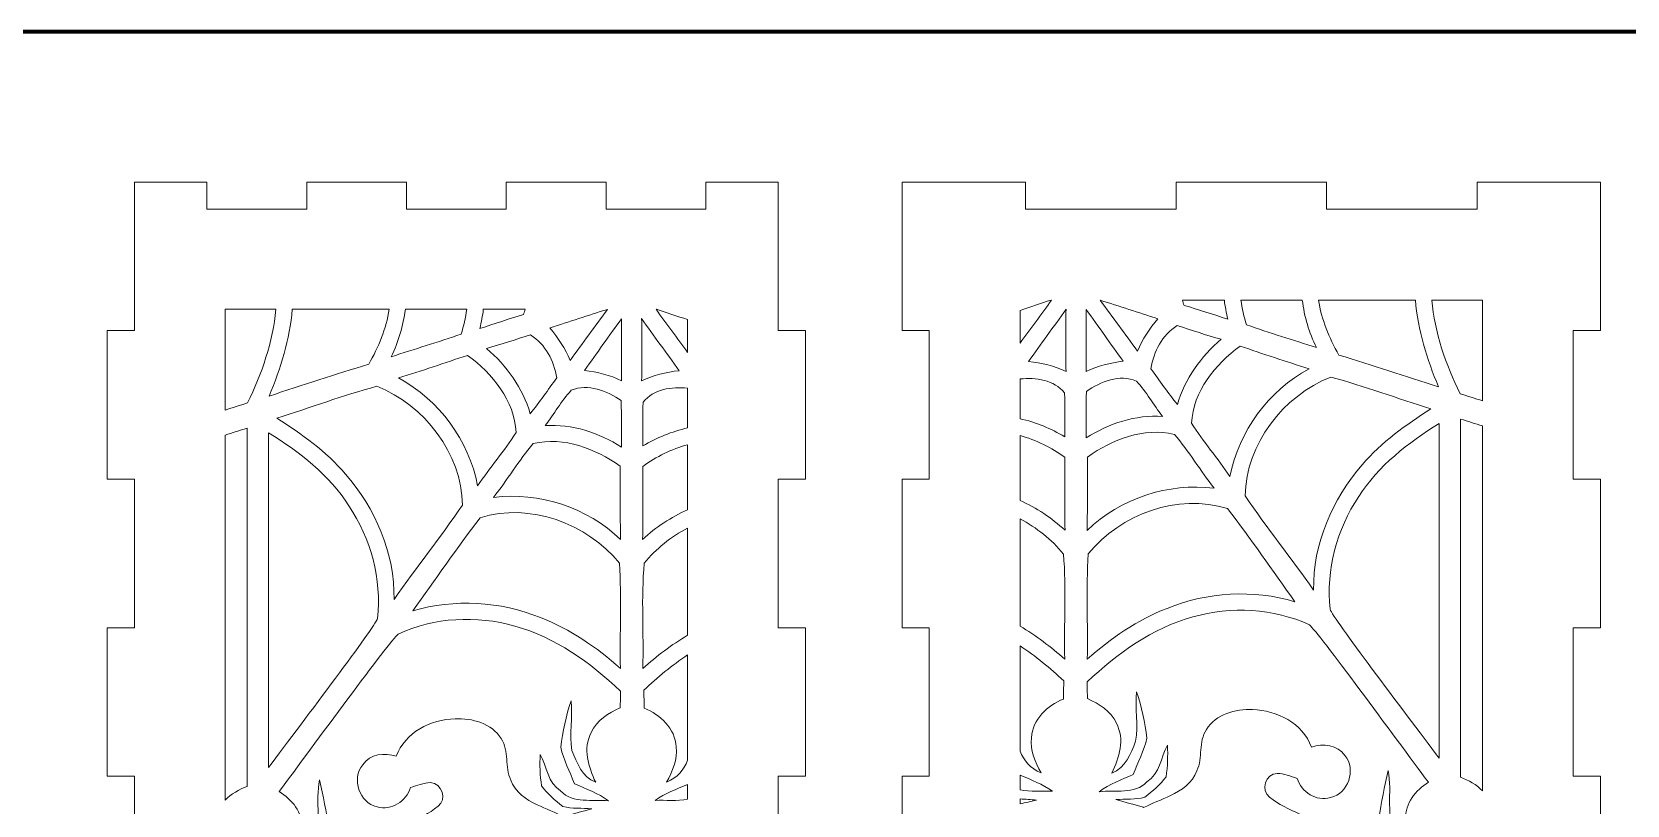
# Model space of a CAD drawing. Header units: centimetres. Extents: x 3.2 to 56.2, y -80.4 to -3.5.
# Drawn here: x 26.82 to 44.41, y -12.02 to -3.5 of the extents above; entities that cross this region are included whole.
import ezdxf

# ---------------------------------------------------------------- set-up
doc = ezdxf.new("R2010")
doc.units = ezdxf.units.CM
doc.header["$MEASUREMENT"] = 0

msp = doc.modelspace()

# ---------------------------------------------------------------- linework, layer by layer
at = {"color": 250, "lineweight": 18, "true_color": 0x231f20}
for points in [[(35.051, -13.334), (35.051, -11.698), (35.351, -11.698), (35.351, -10.062), (35.051, -10.062), (35.051, -8.425), (35.351, -8.425), (35.351, -6.789), (35.051, -6.789), (35.051, -5.152), (34.251, -5.152), (34.251, -5.452), (33.151, -5.452), (33.151, -5.152), (32.051, -5.152), (32.051, -5.452), (30.951, -5.452), (30.951, -5.152), (29.851, -5.152), (29.851, -5.452), (28.751, -5.452), (28.751, -5.152), (27.951, -5.152), (27.951, -6.789), (27.651, -6.789), (27.651, -8.425), (27.951, -8.425), (27.951, -10.062), (27.651, -10.062), (27.651, -11.698), (27.951, -11.698), (27.951, -13.334)], [(44.116, -13.334), (44.116, -11.698), (43.816, -11.698), (43.816, -10.062), (44.116, -10.062), (44.116, -8.425), (43.816, -8.425), (43.816, -6.789), (44.116, -6.789), (44.116, -5.152), (42.756, -5.152), (42.756, -5.452), (41.096, -5.452), (41.096, -5.152), (39.436, -5.152), (39.436, -5.452), (37.776, -5.452), (37.776, -5.152), (36.416, -5.152), (36.416, -6.789), (36.716, -6.789), (36.716, -8.425), (36.416, -8.425), (36.416, -10.062), (36.716, -10.062), (36.716, -11.698), (36.416, -11.698), (36.416, -13.334)]]:
    msp.add_lwpolyline(points, dxfattribs=at)
at = {"color": 240, "lineweight": 211, "true_color": 0xed1c24}
msp.add_open_spline([(5.311, -3.498), (5.311, -3.498), (54.087, -3.498), (54.087, -3.498), (55.253, -3.498), (56.207, -4.452), (56.207, -5.618), (56.207, -5.618), (56.207, -38.865), (56.207, -38.865), (56.207, -40.031), (55.253, -40.985), (54.087, -40.985), (54.087, -40.985), (5.311, -40.985), (5.311, -40.985), (4.145, -40.985), (3.191, -40.031), (3.191, -38.865), (3.191, -38.865), (3.191, -5.618), (3.191, -5.618), (3.191, -4.452), (4.145, -3.498), (5.311, -3.498)], degree=3, knots=[0, 0, 0, 0, 1, 1, 1, 2, 2, 2, 3, 3, 3, 4, 4, 4, 5, 5, 5, 6, 6, 6, 7, 7, 7, 8, 8, 8, 8], dxfattribs=at)
at = {"color": 250, "lineweight": 18, "true_color": 0x231f20}
for points, knots in [([(38.064, -6.452), (37.95, -6.613), (37.831, -6.769), (37.716, -6.929), (37.716, -6.929), (37.716, -6.567), (37.716, -6.567), (37.831, -6.528), (37.945, -6.49), (38.06, -6.452), (38.06, -6.452), (38.064, -6.452), (38.064, -6.452)], [0, 0, 0, 0, 1, 1, 1, 2, 2, 2, 3, 3, 3, 4, 4, 4, 4]), ([(39.235, -6.658), (39.143, -6.766), (39.067, -6.886), (39.011, -7.015), (38.876, -6.826), (38.738, -6.64), (38.599, -6.455), (38.812, -6.518), (39.022, -6.592), (39.235, -6.658)], [0, 0, 0, 0, 1, 1, 1, 2, 2, 2, 3, 3, 3, 3]), ([(40.006, -6.663), (39.846, -6.612), (39.687, -6.558), (39.526, -6.511), (39.518, -6.492), (39.512, -6.472), (39.506, -6.452), (39.506, -6.452), (39.969, -6.452), (39.969, -6.452), (39.977, -6.523), (39.99, -6.594), (40.006, -6.663)], [0, 0, 0, 0, 1, 1, 1, 2, 2, 2, 3, 3, 3, 4, 4, 4, 4]), ([(40.213, -6.725), (40.185, -6.637), (40.164, -6.545), (40.151, -6.452), (40.151, -6.452), (40.828, -6.452), (40.828, -6.452), (40.851, -6.634), (40.903, -6.811), (40.985, -6.977), (40.728, -6.891), (40.468, -6.816), (40.213, -6.725)], [0, 0, 0, 0, 1, 1, 1, 2, 2, 2, 3, 3, 3, 4, 4, 4, 4]), ([(41.231, -7.058), (41.124, -6.871), (41.041, -6.665), (41.006, -6.452), (41.006, -6.452), (42.076, -6.452), (42.076, -6.452), (42.101, -6.784), (42.204, -7.103), (42.33, -7.409), (41.965, -7.289), (41.599, -7.17), (41.231, -7.058)], [0, 0, 0, 0, 1, 1, 1, 2, 2, 2, 3, 3, 3, 4, 4, 4, 4]), ([(42.816, -7.563), (42.733, -7.536), (42.651, -7.51), (42.569, -7.484), (42.41, -7.163), (42.289, -6.811), (42.255, -6.452), (42.255, -6.452), (42.816, -6.452), (42.816, -6.452), (42.816, -6.452), (42.816, -7.563), (42.816, -7.563)], [0, 0, 0, 0, 1, 1, 1, 2, 2, 2, 3, 3, 3, 4, 4, 4, 4]), ([(28.951, -7.664), (29.033, -7.638), (29.116, -7.612), (29.198, -7.586), (29.357, -7.264), (29.478, -6.912), (29.512, -6.554), (29.512, -6.554), (28.951, -6.554), (28.951, -6.554), (28.951, -6.554), (28.951, -7.664), (28.951, -7.664)], [0, 0, 0, 0, 1, 1, 1, 2, 2, 2, 3, 3, 3, 4, 4, 4, 4]), ([(30.535, -7.159), (30.643, -6.972), (30.726, -6.767), (30.761, -6.554), (30.761, -6.554), (29.691, -6.554), (29.691, -6.554), (29.666, -6.885), (29.563, -7.205), (29.437, -7.51), (29.802, -7.39), (30.168, -7.272), (30.535, -7.159)], [0, 0, 0, 0, 1, 1, 1, 2, 2, 2, 3, 3, 3, 4, 4, 4, 4]), ([(31.554, -6.827), (31.581, -6.738), (31.603, -6.647), (31.616, -6.554), (31.616, -6.554), (30.939, -6.554), (30.939, -6.554), (30.915, -6.735), (30.863, -6.913), (30.782, -7.078), (31.038, -6.992), (31.299, -6.917), (31.554, -6.827)], [0, 0, 0, 0, 1, 1, 1, 2, 2, 2, 3, 3, 3, 4, 4, 4, 4]), ([(31.761, -6.765), (31.921, -6.714), (32.08, -6.66), (32.241, -6.613), (32.249, -6.593), (32.255, -6.574), (32.261, -6.554), (32.261, -6.554), (31.798, -6.554), (31.798, -6.554), (31.79, -6.625), (31.777, -6.695), (31.761, -6.765)], [0, 0, 0, 0, 1, 1, 1, 2, 2, 2, 3, 3, 3, 4, 4, 4, 4]), ([(32.532, -6.759), (32.623, -6.868), (32.7, -6.987), (32.756, -7.117), (32.891, -6.928), (33.029, -6.741), (33.167, -6.556), (32.955, -6.619), (32.745, -6.694), (32.532, -6.759)], [0, 0, 0, 0, 1, 1, 1, 2, 2, 2, 3, 3, 3, 3]), ([(32.913, -7.227), (33.055, -7.247), (33.195, -7.278), (33.323, -7.341), (33.319, -7.113), (33.321, -6.886), (33.321, -6.659), (33.184, -6.847), (33.051, -7.039), (32.913, -7.227)], [0, 0, 0, 0, 1, 1, 1, 2, 2, 2, 3, 3, 3, 3]), ([(33.544, -7.342), (33.673, -7.28), (33.814, -7.246), (33.956, -7.231), (33.819, -7.039), (33.681, -6.848), (33.544, -6.656), (33.547, -6.885), (33.547, -7.114), (33.544, -7.342)], [0, 0, 0, 0, 1, 1, 1, 2, 2, 2, 3, 3, 3, 3]), ([(33.703, -6.554), (33.817, -6.715), (33.936, -6.871), (34.051, -7.03), (34.051, -7.03), (34.051, -6.668), (34.051, -6.668), (33.936, -6.63), (33.821, -6.591), (33.707, -6.554), (33.707, -6.554), (33.703, -6.554), (33.703, -6.554)], [0, 0, 0, 0, 1, 1, 1, 2, 2, 2, 3, 3, 3, 4, 4, 4, 4]), ([(38.223, -7.241), (38.093, -7.179), (37.953, -7.145), (37.811, -7.13), (37.948, -6.938), (38.086, -6.747), (38.223, -6.554), (38.22, -6.783), (38.22, -7.012), (38.223, -7.241)], [0, 0, 0, 0, 1, 1, 1, 2, 2, 2, 3, 3, 3, 3]), ([(38.854, -7.126), (38.712, -7.145), (38.572, -7.176), (38.444, -7.239), (38.448, -7.012), (38.446, -6.785), (38.446, -6.557), (38.583, -6.746), (38.716, -6.938), (38.854, -7.126)], [0, 0, 0, 0, 1, 1, 1, 2, 2, 2, 3, 3, 3, 3]), ([(31.832, -6.986), (32.058, -7.174), (32.231, -7.423), (32.316, -7.705), (32.416, -7.574), (32.513, -7.442), (32.609, -7.31), (32.576, -7.12), (32.484, -6.942), (32.319, -6.835), (32.157, -6.886), (31.996, -6.942), (31.832, -6.986)], [0, 0, 0, 0, 1, 1, 1, 2, 2, 2, 3, 3, 3, 4, 4, 4, 4]), ([(39.935, -6.885), (39.709, -7.073), (39.536, -7.321), (39.451, -7.604), (39.351, -7.473), (39.254, -7.341), (39.158, -7.209), (39.19, -7.018), (39.283, -6.84), (39.448, -6.733), (39.61, -6.785), (39.771, -6.84), (39.935, -6.885)], [0, 0, 0, 0, 1, 1, 1, 2, 2, 2, 3, 3, 3, 4, 4, 4, 4]), ([(40.904, -7.209), (40.456, -7.453), (40.128, -7.894), (40.031, -8.397), (39.895, -8.198), (39.739, -8.013), (39.608, -7.81), (39.623, -7.458), (39.869, -7.162), (40.142, -6.96), (40.396, -7.044), (40.648, -7.132), (40.904, -7.209)], [0, 0, 0, 0, 1, 1, 1, 2, 2, 2, 3, 3, 3, 4, 4, 4, 4]), ([(30.862, -7.31), (31.311, -7.555), (31.639, -7.995), (31.735, -8.498), (31.872, -8.3), (32.028, -8.114), (32.159, -7.912), (32.144, -7.56), (31.898, -7.263), (31.625, -7.062), (31.371, -7.145), (31.119, -7.233), (30.862, -7.31)], [0, 0, 0, 0, 1, 1, 1, 2, 2, 2, 3, 3, 3, 4, 4, 4, 4]), ([(32.48, -7.836), (32.779, -7.816), (33.07, -7.915), (33.321, -8.072), (33.321, -7.901), (33.322, -7.731), (33.319, -7.56), (33.161, -7.454), (32.954, -7.366), (32.767, -7.447), (32.659, -7.565), (32.578, -7.707), (32.48, -7.836)], [0, 0, 0, 0, 1, 1, 1, 2, 2, 2, 3, 3, 3, 4, 4, 4, 4]), ([(38.21, -7.959), (38.056, -7.868), (37.89, -7.798), (37.716, -7.76), (37.716, -7.76), (37.716, -7.321), (37.716, -7.321), (37.891, -7.306), (38.092, -7.331), (38.205, -7.476), (38.217, -7.637), (38.206, -7.798), (38.21, -7.959)], [0, 0, 0, 0, 1, 1, 1, 2, 2, 2, 3, 3, 3, 4, 4, 4, 4]), ([(39.287, -7.734), (38.988, -7.715), (38.697, -7.813), (38.446, -7.971), (38.446, -7.8), (38.445, -7.63), (38.448, -7.459), (38.606, -7.352), (38.813, -7.265), (39, -7.345), (39.108, -7.464), (39.189, -7.606), (39.287, -7.734)], [0, 0, 0, 0, 1, 1, 1, 2, 2, 2, 3, 3, 3, 4, 4, 4, 4]), ([(40.953, -9.648), (40.709, -9.297), (40.439, -8.964), (40.199, -8.61), (40.208, -8.037), (40.615, -7.511), (41.143, -7.301), (41.515, -7.399), (41.877, -7.539), (42.246, -7.651), (41.972, -7.828), (41.702, -8.017), (41.49, -8.267), (41.159, -8.646), (40.944, -9.14), (40.953, -9.648)], [0, 0, 0, 0, 1, 1, 1, 2, 2, 2, 3, 3, 3, 4, 4, 4, 5, 5, 5, 5]), ([(30.814, -9.75), (31.058, -9.398), (31.328, -9.065), (31.568, -8.712), (31.559, -8.139), (31.152, -7.612), (30.624, -7.403), (30.252, -7.501), (29.89, -7.64), (29.521, -7.752), (29.794, -7.929), (30.065, -8.118), (30.277, -8.369), (30.608, -8.747), (30.823, -9.242), (30.814, -9.75)], [0, 0, 0, 0, 1, 1, 1, 2, 2, 2, 3, 3, 3, 4, 4, 4, 5, 5, 5, 5]), ([(33.557, -8.06), (33.711, -7.97), (33.877, -7.899), (34.051, -7.862), (34.051, -7.862), (34.051, -7.423), (34.051, -7.423), (33.876, -7.407), (33.675, -7.432), (33.562, -7.577), (33.55, -7.738), (33.561, -7.899), (33.557, -8.06)], [0, 0, 0, 0, 1, 1, 1, 2, 2, 2, 3, 3, 3, 4, 4, 4, 4]), ([(28.951, -11.962), (29.018, -11.894), (29.105, -11.843), (29.194, -11.811), (29.192, -10.495), (29.195, -9.18), (29.193, -7.864), (29.112, -7.889), (29.031, -7.915), (28.951, -7.941), (28.951, -7.941), (28.951, -11.962), (28.951, -11.962)], [0, 0, 0, 0, 1, 1, 1, 2, 2, 2, 3, 3, 3, 4, 4, 4, 4]), ([(39.857, -8.526), (39.35, -8.464), (38.824, -8.634), (38.456, -8.99), (38.461, -8.721), (38.457, -8.451), (38.459, -8.182), (38.733, -7.986), (39.078, -7.855), (39.418, -7.932), (39.58, -8.117), (39.703, -8.334), (39.857, -8.526)], [0, 0, 0, 0, 1, 1, 1, 2, 2, 2, 3, 3, 3, 4, 4, 4, 4]), ([(41.134, -9.859), (41.09, -9.425), (41.208, -8.98), (41.45, -8.618), (41.668, -8.277), (41.996, -8.025), (42.336, -7.814), (42.338, -9.043), (42.335, -10.271), (42.337, -11.499), (41.936, -10.968), (41.173, -9.962), (41.134, -9.859)], [0, 0, 0, 0, 1, 1, 1, 2, 2, 2, 3, 3, 3, 4, 4, 4, 4]), ([(42.816, -11.861), (42.749, -11.793), (42.662, -11.742), (42.573, -11.709), (42.575, -10.394), (42.572, -9.078), (42.574, -7.763), (42.655, -7.788), (42.735, -7.814), (42.816, -7.84), (42.816, -7.84), (42.816, -11.861), (42.816, -11.861)], [0, 0, 0, 0, 1, 1, 1, 2, 2, 2, 3, 3, 3, 4, 4, 4, 4]), ([(30.633, -9.96), (30.677, -9.526), (30.559, -9.081), (30.316, -8.72), (30.099, -8.379), (29.771, -8.126), (29.431, -7.915), (29.429, -9.144), (29.432, -10.372), (29.43, -11.601), (29.831, -11.069), (30.594, -10.064), (30.633, -9.96)], [0, 0, 0, 0, 1, 1, 1, 2, 2, 2, 3, 3, 3, 4, 4, 4, 4]), ([(31.909, -8.627), (32.417, -8.565), (32.943, -8.736), (33.311, -9.092), (33.306, -8.822), (33.31, -8.553), (33.308, -8.283), (33.033, -8.088), (32.689, -7.956), (32.349, -8.034), (32.187, -8.219), (32.064, -8.435), (31.909, -8.627)], [0, 0, 0, 0, 1, 1, 1, 2, 2, 2, 3, 3, 3, 4, 4, 4, 4]), ([(33.555, -9.089), (33.701, -8.954), (33.87, -8.843), (34.051, -8.763), (34.051, -8.763), (34.051, -8.047), (34.051, -8.047), (33.874, -8.093), (33.705, -8.178), (33.557, -8.286), (33.556, -8.554), (33.559, -8.821), (33.555, -9.089)], [0, 0, 0, 0, 1, 1, 1, 2, 2, 2, 3, 3, 3, 4, 4, 4, 4]), ([(38.212, -8.988), (38.065, -8.852), (37.897, -8.742), (37.716, -8.662), (37.716, -8.662), (37.716, -7.946), (37.716, -7.946), (37.893, -7.992), (38.061, -8.077), (38.21, -8.185), (38.211, -8.452), (38.208, -8.72), (38.212, -8.988)], [0, 0, 0, 0, 1, 1, 1, 2, 2, 2, 3, 3, 3, 4, 4, 4, 4]), ([(40.747, -9.776), (40.286, -9.64), (39.782, -9.668), (39.338, -9.849), (39.01, -9.976), (38.719, -10.179), (38.457, -10.409), (38.466, -10.023), (38.443, -9.635), (38.468, -9.25), (38.828, -8.81), (39.454, -8.578), (40.003, -8.75), (40.261, -9.083), (40.499, -9.434), (40.747, -9.776)], [0, 0, 0, 0, 1, 1, 1, 2, 2, 2, 3, 3, 3, 4, 4, 4, 5, 5, 5, 5]), ([(31.02, -9.877), (31.48, -9.742), (31.985, -9.77), (32.429, -9.951), (32.756, -10.077), (33.048, -10.28), (33.31, -10.511), (33.301, -10.124), (33.324, -9.736), (33.299, -9.351), (32.939, -8.912), (32.313, -8.679), (31.764, -8.851), (31.506, -9.185), (31.268, -9.536), (31.02, -9.877)], [0, 0, 0, 0, 1, 1, 1, 2, 2, 2, 3, 3, 3, 4, 4, 4, 5, 5, 5, 5]), ([(33.572, -9.352), (33.538, -9.735), (33.568, -10.125), (33.557, -10.511), (33.71, -10.374), (33.875, -10.251), (34.051, -10.145), (34.051, -10.145), (34.051, -8.965), (34.051, -8.965), (33.867, -9.06), (33.701, -9.192), (33.572, -9.352)], [0, 0, 0, 0, 1, 1, 1, 2, 2, 2, 3, 3, 3, 4, 4, 4, 4]), ([(38.195, -9.251), (38.229, -9.633), (38.198, -10.024), (38.21, -10.409), (38.057, -10.273), (37.892, -10.15), (37.716, -10.044), (37.716, -10.044), (37.716, -8.864), (37.716, -8.864), (37.9, -8.959), (38.065, -9.091), (38.195, -9.251)], [0, 0, 0, 0, 1, 1, 1, 2, 2, 2, 3, 3, 3, 4, 4, 4, 4]), ([(41.211, -12.572), (41.236, -12.478), (41.195, -12.379), (41.126, -12.315), (40.938, -12.137), (40.664, -12.093), (40.468, -11.928), (40.362, -11.854), (40.428, -11.672), (40.551, -11.667), (40.628, -11.671), (40.7, -11.698), (40.772, -11.722), (40.817, -11.874), (40.982, -11.98), (41.139, -11.934), (41.337, -11.892), (41.426, -11.626), (41.298, -11.471), (41.218, -11.351), (41.056, -11.334), (40.929, -11.377), (40.832, -11.115), (40.548, -10.971), (40.28, -10.965), (40.091, -10.956), (39.878, -11.015), (39.771, -11.183), (39.681, -11.32), (39.733, -11.494), (39.667, -11.639), (39.617, -11.771), (39.498, -11.857), (39.374, -11.912), (39.277, -11.957), (39.175, -11.997), (39.078, -12.045), (39.078, -12.045), (39.074, -12.038), (39.074, -12.038), (38.973, -12.011), (38.873, -11.985), (38.774, -11.957), (38.878, -11.944), (38.99, -11.961), (39.091, -11.93), (39.179, -11.866), (39.26, -11.79), (39.327, -11.704), (39.344, -11.589), (39.347, -11.472), (39.342, -11.357), (39.269, -11.493), (39.257, -11.671), (39.116, -11.76), (38.98, -11.904), (38.764, -11.847), (38.59, -11.869), (38.701, -11.783), (38.836, -11.736), (38.965, -11.68), (39.013, -11.546), (39.084, -11.418), (39.115, -11.279), (39.09, -11.106), (39.061, -10.932), (39, -10.768), (38.983, -10.949), (39.022, -11.134), (38.991, -11.314), (38.938, -11.452), (38.878, -11.605), (38.73, -11.664), (38.81, -11.496), (38.875, -11.291), (38.778, -11.115), (38.72, -10.979), (38.588, -10.901), (38.459, -10.844), (38.458, -10.782), (38.457, -10.721), (38.457, -10.66), (38.789, -10.344), (39.174, -10.067), (39.621, -9.944), (40.043, -9.822), (40.509, -9.847), (40.909, -10.032), (40.999, -10.109), (41.858, -11.28), (42.22, -11.766), (42.076, -11.853), (41.963, -11.994), (41.968, -12.171), (41.951, -12.298), (42.009, -12.415), (42.066, -12.524), (41.988, -12.489), (41.907, -12.451), (41.88, -12.363), (41.73, -12.147), (41.828, -11.877), (41.774, -11.636), (41.732, -11.812), (41.704, -11.99), (41.669, -12.167), (41.726, -12.293), (41.767, -12.426), (41.833, -12.548), (41.953, -12.616), (42.091, -12.652), (42.203, -12.739), (42.024, -12.723), (41.81, -12.766), (41.67, -12.626), (41.524, -12.543), (41.535, -12.357), (41.444, -12.234), (41.441, -12.353), (41.453, -12.471), (41.465, -12.59), (41.546, -12.666), (41.625, -12.747), (41.716, -12.815), (41.823, -12.828), (41.933, -12.819), (42.042, -12.823), (41.936, -12.853), (41.828, -12.878), (41.722, -12.905), (41.672, -12.993), (41.592, -13.073), (41.552, -13.167), (41.518, -13.12), (41.486, -13.071), (41.457, -13.02), (41.419, -13.026), (41.361, -13.028), (41.372, -13.084), (41.381, -13.364), (41.503, -13.635), (41.695, -13.838), (41.772, -13.917), (41.835, -14.046), (41.767, -14.149), (41.706, -14.226), (41.602, -14.243), (41.512, -14.265), (41.581, -14.323), (41.656, -14.388), (41.678, -14.481), (41.696, -14.543), (41.658, -14.602), (41.639, -14.659), (41.406, -14.083), (41.198, -13.497), (40.97, -12.919), (41.071, -12.821), (41.176, -12.713), (41.211, -12.572)], [0, 0, 0, 0, 1, 1, 1, 2, 2, 2, 3, 3, 3, 4, 4, 4, 5, 5, 5, 6, 6, 6, 7, 7, 7, 8, 8, 8, 9, 9, 9, 10, 10, 10, 11, 11, 11, 12, 12, 12, 13, 13, 13, 14, 14, 14, 15, 15, 15, 16, 16, 16, 17, 17, 17, 18, 18, 18, 19, 19, 19, 20, 20, 20, 21, 21, 21, 22, 22, 22, 23, 23, 23, 24, 24, 24, 25, 25, 25, 26, 26, 26, 27, 27, 27, 28, 28, 28, 29, 29, 29, 30, 30, 30, 31, 31, 31, 32, 32, 32, 33, 33, 33, 34, 34, 34, 35, 35, 35, 36, 36, 36, 37, 37, 37, 38, 38, 38, 39, 39, 39, 40, 40, 40, 41, 41, 41, 42, 42, 42, 43, 43, 43, 44, 44, 44, 45, 45, 45, 46, 46, 46, 47, 47, 47, 48, 48, 48, 49, 49, 49, 50, 50, 50, 51, 51, 51, 52, 52, 52, 53, 53, 53, 53]), ([(30.556, -12.674), (30.531, -12.58), (30.572, -12.48), (30.641, -12.416), (30.829, -12.238), (31.102, -12.194), (31.299, -12.029), (31.405, -11.955), (31.338, -11.773), (31.216, -11.768), (31.139, -11.773), (31.067, -11.799), (30.994, -11.823), (30.95, -11.975), (30.785, -12.082), (30.628, -12.035), (30.43, -11.994), (30.341, -11.727), (30.469, -11.572), (30.549, -11.453), (30.711, -11.435), (30.838, -11.479), (30.935, -11.216), (31.219, -11.072), (31.486, -11.066), (31.675, -11.057), (31.889, -11.116), (31.996, -11.284), (32.086, -11.421), (32.033, -11.596), (32.1, -11.741), (32.149, -11.872), (32.269, -11.958), (32.392, -12.014), (32.49, -12.058), (32.592, -12.098), (32.689, -12.146), (32.689, -12.146), (32.693, -12.139), (32.693, -12.139), (32.794, -12.112), (32.894, -12.086), (32.993, -12.058), (32.889, -12.045), (32.777, -12.063), (32.676, -12.032), (32.588, -11.967), (32.507, -11.891), (32.44, -11.805), (32.423, -11.691), (32.42, -11.574), (32.425, -11.458), (32.498, -11.594), (32.51, -11.772), (32.651, -11.861), (32.787, -12.006), (33.003, -11.949), (33.177, -11.971), (33.065, -11.884), (32.93, -11.838), (32.802, -11.781), (32.754, -11.647), (32.683, -11.52), (32.652, -11.38), (32.677, -11.208), (32.706, -11.033), (32.767, -10.869), (32.784, -11.051), (32.745, -11.235), (32.776, -11.415), (32.828, -11.553), (32.889, -11.706), (33.037, -11.766), (32.957, -11.597), (32.892, -11.393), (32.989, -11.216), (33.047, -11.08), (33.179, -11.002), (33.308, -10.945), (33.309, -10.884), (33.31, -10.822), (33.31, -10.761), (32.977, -10.446), (32.593, -10.168), (32.146, -10.045), (31.724, -9.923), (31.258, -9.948), (30.858, -10.133), (30.768, -10.21), (29.909, -11.382), (29.547, -11.867), (29.691, -11.955), (29.804, -12.096), (29.798, -12.273), (29.816, -12.4), (29.758, -12.516), (29.701, -12.625), (29.779, -12.591), (29.86, -12.552), (29.887, -12.465), (30.037, -12.248), (29.939, -11.979), (29.993, -11.738), (30.035, -11.913), (30.063, -12.091), (30.098, -12.269), (30.041, -12.394), (30, -12.528), (29.934, -12.649), (29.813, -12.717), (29.676, -12.754), (29.564, -12.84), (29.743, -12.825), (29.957, -12.867), (30.097, -12.727), (30.243, -12.645), (30.232, -12.459), (30.323, -12.336), (30.326, -12.454), (30.313, -12.573), (30.302, -12.691), (30.221, -12.768), (30.142, -12.848), (30.051, -12.916), (29.943, -12.929), (29.834, -12.921), (29.724, -12.924), (29.831, -12.954), (29.939, -12.979), (30.045, -13.006), (30.094, -13.094), (30.175, -13.174), (30.214, -13.268), (30.249, -13.221), (30.281, -13.173), (30.31, -13.122), (30.348, -13.128), (30.406, -13.129), (30.395, -13.185), (30.386, -13.465), (30.263, -13.736), (30.072, -13.939), (29.995, -14.018), (29.932, -14.147), (30, -14.25), (30.061, -14.327), (30.165, -14.345), (30.255, -14.366), (30.185, -14.424), (30.111, -14.49), (30.089, -14.582), (30.071, -14.644), (30.109, -14.703), (30.128, -14.76), (30.361, -14.185), (30.569, -13.598), (30.797, -13.02), (30.696, -12.922), (30.591, -12.814), (30.556, -12.674)], [0, 0, 0, 0, 1, 1, 1, 2, 2, 2, 3, 3, 3, 4, 4, 4, 5, 5, 5, 6, 6, 6, 7, 7, 7, 8, 8, 8, 9, 9, 9, 10, 10, 10, 11, 11, 11, 12, 12, 12, 13, 13, 13, 14, 14, 14, 15, 15, 15, 16, 16, 16, 17, 17, 17, 18, 18, 18, 19, 19, 19, 20, 20, 20, 21, 21, 21, 22, 22, 22, 23, 23, 23, 24, 24, 24, 25, 25, 25, 26, 26, 26, 27, 27, 27, 28, 28, 28, 29, 29, 29, 30, 30, 30, 31, 31, 31, 32, 32, 32, 33, 33, 33, 34, 34, 34, 35, 35, 35, 36, 36, 36, 37, 37, 37, 38, 38, 38, 39, 39, 39, 40, 40, 40, 41, 41, 41, 42, 42, 42, 43, 43, 43, 44, 44, 44, 45, 45, 45, 46, 46, 46, 47, 47, 47, 48, 48, 48, 49, 49, 49, 50, 50, 50, 51, 51, 51, 52, 52, 52, 53, 53, 53, 53]), ([(33.568, -10.75), (33.57, -10.816), (33.571, -10.883), (33.571, -10.949), (33.75, -11.02), (33.914, -11.173), (33.924, -11.375), (33.944, -11.515), (33.883, -11.645), (33.818, -11.764), (33.939, -11.713), (34.01, -11.627), (34.051, -11.523), (34.051, -11.523), (34.051, -10.363), (34.051, -10.363), (33.879, -10.477), (33.718, -10.609), (33.568, -10.75)], [0, 0, 0, 0, 1, 1, 1, 2, 2, 2, 3, 3, 3, 4, 4, 4, 5, 5, 5, 6, 6, 6, 6]), ([(38.199, -10.649), (38.197, -10.715), (38.196, -10.781), (38.196, -10.848), (38.017, -10.918), (37.853, -11.072), (37.842, -11.274), (37.823, -11.414), (37.884, -11.543), (37.949, -11.663), (37.828, -11.611), (37.757, -11.525), (37.716, -11.422), (37.716, -11.422), (37.716, -10.262), (37.716, -10.262), (37.888, -10.376), (38.048, -10.508), (38.199, -10.649)], [0, 0, 0, 0, 1, 1, 1, 2, 2, 2, 3, 3, 3, 4, 4, 4, 5, 5, 5, 6, 6, 6, 6]), ([(38.075, -11.864), (37.959, -11.858), (37.83, -11.875), (37.716, -11.848), (37.716, -11.848), (37.716, -11.687), (37.716, -11.687), (37.839, -11.738), (37.963, -11.788), (38.075, -11.864)], [0, 0, 0, 0, 1, 1, 1, 2, 2, 2, 3, 3, 3, 3]), ([(33.692, -11.965), (33.807, -11.959), (33.937, -11.976), (34.051, -11.95), (34.051, -11.95), (34.051, -11.789), (34.051, -11.789), (33.928, -11.839), (33.804, -11.89), (33.692, -11.965)], [0, 0, 0, 0, 1, 1, 1, 2, 2, 2, 3, 3, 3, 3]), ([(37.897, -11.961), (37.836, -11.976), (37.776, -11.99), (37.716, -12.004), (37.716, -12.004), (37.716, -11.949), (37.716, -11.949), (37.776, -11.952), (37.836, -11.956), (37.897, -11.961)], [0, 0, 0, 0, 1, 1, 1, 2, 2, 2, 3, 3, 3, 3])]:
    msp.add_open_spline(points, degree=3, knots=knots, dxfattribs=at)

doc.saveas('drawing.dxf')
